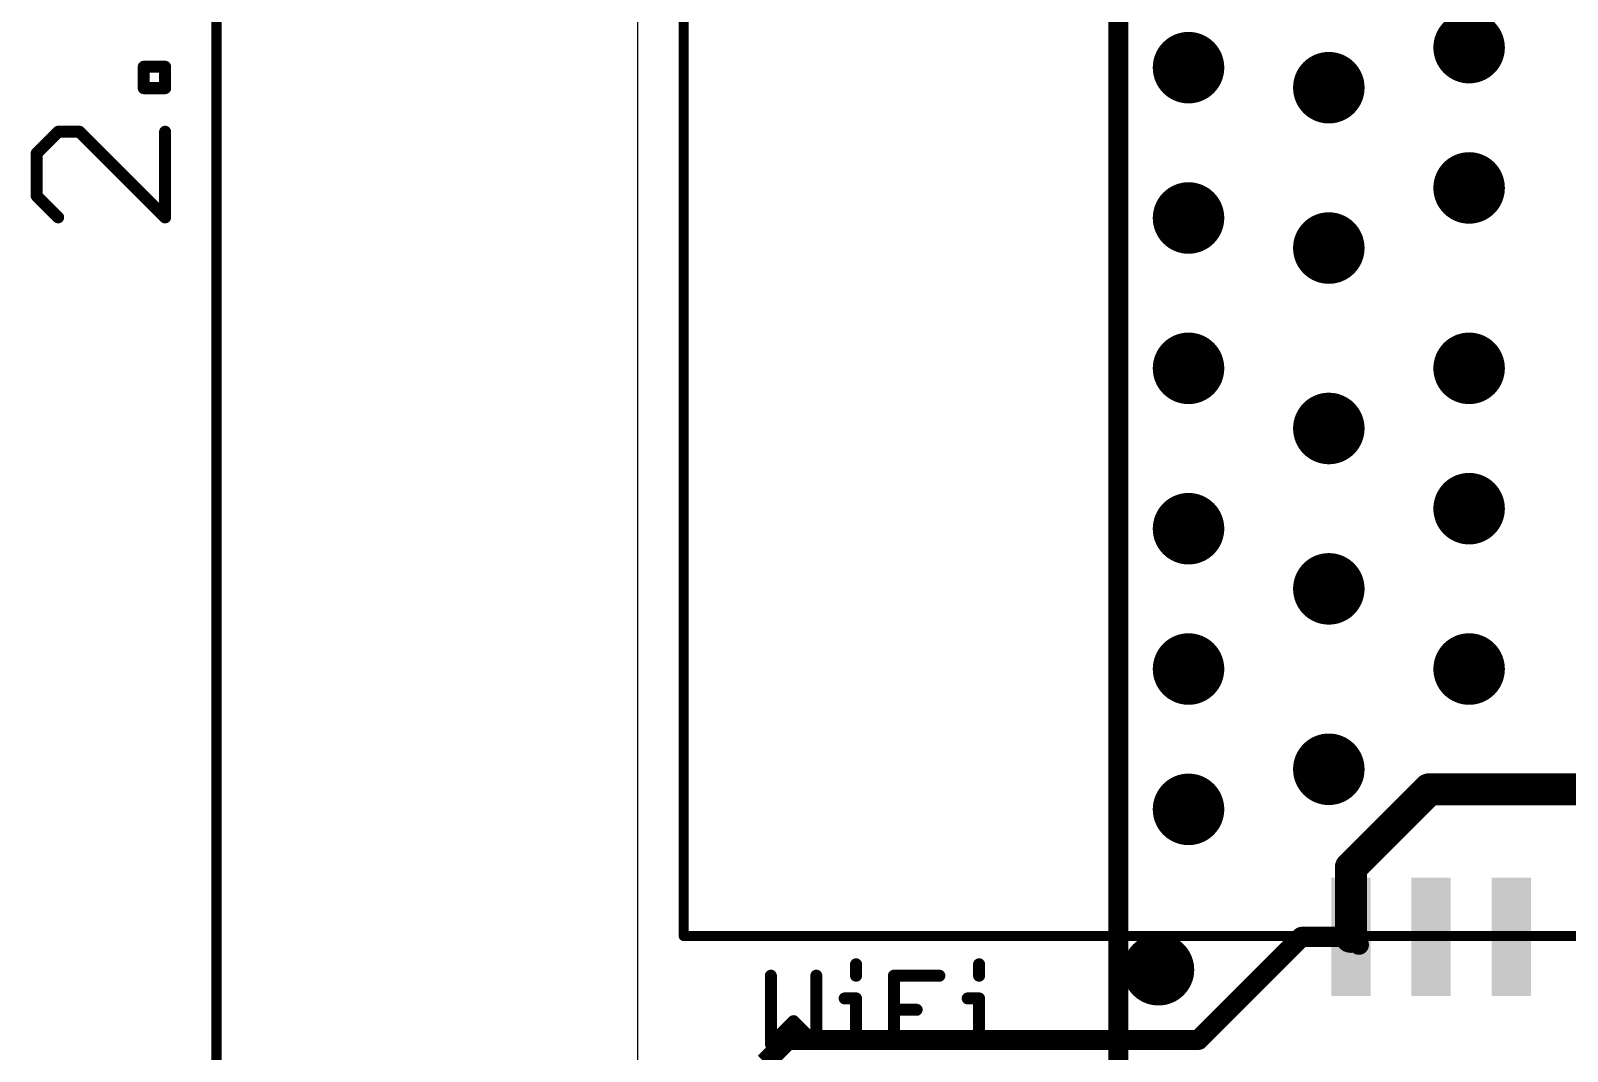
# Model space of a CAD drawing. Extents: x -7.7 to 68.6, y -5.3 to 60.5.
# Drawn here: x -7.69 to 11.78, y 13.7 to 26.63 of the extents above; entities that cross this region are included whole.
import ezdxf

# ---------------------------------------------------------------- set-up
doc = ezdxf.new("R2010")
doc.units = 0
for name, color, linetype in [('1', 12, 'CONTINUOUS'), ('16', 132, 'CONTINUOUS'), ('18', 110, 'CONTINUOUS'), ('20', 4, 'CONTINUOUS'), ('21', 40, 'CONTINUOUS'), ('47', 253, 'CONTINUOUS'), ('51', 253, 'CONTINUOUS')]:
    doc.layers.add(name, color=color, linetype=linetype)

# ---------------------------------------------------------------- blocks, each defined once
blk = doc.blocks.new('RECT')
blk.add_solid([(-0.5, -0.5), (0.5, -0.5), (-0.5, 0.5), (0.5, 0.5)])
blk = doc.blocks.new('ROUNDV')
at = {"const_width": 0.5}
blk.add_lwpolyline([(0, -0.25, 1), (0, 0.25, 1), (0, -0.25)], format="xyb", dxfattribs=at)

msp = doc.modelspace()

# ---------------------------------------------------------------- linework, layer by layer
at = {"layer": '1'}
for points, const_width in [([(6.096, 0), (6.096, 53.34)], 0.254), ([(9.043, 16.028), (10.033, 17.018)], 0.4064), ([(10.033, 17.018), (20.955, 17.018)], 0.4064), ([(9.043, 15.149), (9.043, 16.028)], 0.4064), ([(7.112, 13.843), (8.418, 15.149)], 0.254), ([(8.418, 15.149), (9.043, 15.149)], 0.254), ([(9.043, 15.149), (9.144, 15.048)], 0.254), ([(1.617, 13.555), (1.905, 13.843)], 0.254), ([(1.905, 13.843), (7.112, 13.843)], 0.254)]:
    msp.add_lwpolyline(points, dxfattribs=dict(at, const_width=const_width))
for points, const_width in [([(10.033, 17.1196, 1), (10.033, 16.9164)], 0.2032), ([(10.1048, 16.9462, 1), (9.9612, 17.0898)], 0.2032), ([(9.1446, 16.028, 1), (8.9414, 16.028)], 0.2032), ([(8.9712, 16.0998, 1), (9.1148, 15.9562)], 0.2032), ([(8.418, 15.2125, 1), (8.418, 15.0855)], 0.127), ([(8.4629, 15.1041, 1), (8.3731, 15.1939)], 0.127), ([(8.9414, 15.149, 1), (9.1446, 15.149)], 0.2032), ([(9.0879, 15.1939, 1), (8.9981, 15.1041)], 0.127), ([(9.043, 15.0855, 1), (9.043, 15.2125)], 0.127), ([(9.0991, 15.0031, 1), (9.1889, 15.0929)], 0.127), ([(1.905, 13.9065, 1), (1.905, 13.7795)], 0.127), ([(1.9499, 13.7981, 1), (1.8601, 13.8879)], 0.127), ([(7.0671, 13.8879, 1), (7.1569, 13.7981)], 0.127), ([(7.112, 13.7795, 1), (7.112, 13.9065)], 0.127)]:
    msp.add_lwpolyline(points, format="xyb", dxfattribs=dict(at, const_width=const_width))
at = {"layer": '16', "const_width": 0.254}
msp.add_lwpolyline([(6.096, 53.34), (6.096, 0)], dxfattribs=at)
at = {"layer": '20'}
msp.add_line((0, 35.052), (0, 0), dxfattribs=at)
at = {"layer": '21'}
for points, const_width in [([(0.587, 15.159), (0.587, 29.889)], 0.127), ([(21.887, 15.159), (0.587, 15.159)], 0.127), ([(2.7716, 14.8006), (2.7716, 14.6565)], 0.1524), ([(4.3308, 14.8006), (4.3308, 14.6565)], 0.1524), ([(1.692, 14.6565), (1.692, 13.7922)], 0.1524), ([(2.2682, 13.7922), (2.2682, 14.6565)], 0.1524), ([(3.2512, 13.7922), (3.2512, 14.6565)], 0.1524), ([(3.2512, 14.6565), (3.8274, 14.6565)], 0.1524), ([(2.6275, 14.3684), (2.7716, 14.3684)], 0.1524), ([(2.7716, 14.3684), (2.7716, 13.7922)], 0.1524), ([(4.1867, 14.3684), (4.3308, 14.3684)], 0.1524), ([(4.3308, 14.3684), (4.3308, 13.7922)], 0.1524), ([(3.2512, 14.2244), (3.5393, 14.2244)], 0.1524), ([(1.692, 13.7922), (1.9801, 14.0803)], 0.1524), ([(1.9801, 14.0803), (2.2682, 13.7922)], 0.1524), ([(2.6275, 13.7922), (2.9156, 13.7922)], 0.1524), ([(4.1867, 13.7922), (4.4748, 13.7922)], 0.1524)]:
    msp.add_lwpolyline(points, dxfattribs=dict(at, const_width=const_width))
for points, const_width in [([(0.587, 15.1908, 1), (0.587, 15.1273)], 0.0635), ([(0.5553, 15.159, 1), (0.6188, 15.159)], 0.0635), ([(2.8097, 14.8006, 1), (2.7335, 14.8006)], 0.0762), ([(4.3689, 14.8006, 1), (4.2927, 14.8006)], 0.0762), ([(1.7301, 14.6565, 1), (1.6539, 14.6565)], 0.0762), ([(2.3063, 14.6565, 1), (2.2301, 14.6565)], 0.0762), ([(2.7335, 14.6565, 1), (2.8097, 14.6565)], 0.0762), ([(3.2893, 14.6565, 1), (3.2131, 14.6565)], 0.0762), ([(3.2512, 14.6946, 1), (3.2512, 14.6184)], 0.0762), ([(3.8274, 14.6184, 1), (3.8274, 14.6946)], 0.0762), ([(4.2927, 14.6565, 1), (4.3689, 14.6565)], 0.0762), ([(2.6275, 14.4065, 1), (2.6275, 14.3303)], 0.0762), ([(2.8097, 14.3684, 1), (2.7335, 14.3684)], 0.0762), ([(2.7716, 14.3303, 1), (2.7716, 14.4065)], 0.0762), ([(4.1867, 14.4065, 1), (4.1867, 14.3303)], 0.0762), ([(4.3689, 14.3684, 1), (4.2927, 14.3684)], 0.0762), ([(4.3308, 14.3303, 1), (4.3308, 14.4065)], 0.0762), ([(3.2512, 14.2625, 1), (3.2512, 14.1863)], 0.0762), ([(3.5393, 14.1863, 1), (3.5393, 14.2625)], 0.0762), ([(2.0071, 14.1073, 1), (1.9532, 14.0534)], 0.0762), ([(2.0071, 14.0534, 1), (1.9532, 14.1073)], 0.0762), ([(1.6539, 13.7922, 1), (1.7301, 13.7922)], 0.0762), ([(1.6651, 13.8191, 1), (1.7189, 13.7653)], 0.0762), ([(2.2301, 13.7922, 1), (2.3063, 13.7922)], 0.0762), ([(2.2413, 13.7653, 1), (2.2952, 13.8191)], 0.0762), ([(2.6275, 13.8303, 1), (2.6275, 13.7541)], 0.0762), ([(2.7335, 13.7922, 1), (2.8097, 13.7922)], 0.0762), ([(2.9156, 13.7541, 1), (2.9156, 13.8303)], 0.0762), ([(3.2131, 13.7922, 1), (3.2893, 13.7922)], 0.0762), ([(4.1867, 13.8303, 1), (4.1867, 13.7541)], 0.0762), ([(4.2927, 13.7922, 1), (4.3689, 13.7922)], 0.0762), ([(4.4748, 13.7541, 1), (4.4748, 13.8303)], 0.0762)]:
    msp.add_lwpolyline(points, format="xyb", dxfattribs=dict(at, const_width=const_width))
at = {"layer": '47'}
for points, const_width in [([(-5.334, 0.065), (-5.334, 53.275)], 0.13), ([(-6.2559, 25.902), (-6.2559, 26.1731)], 0.1524), ([(-6.2559, 26.1731), (-5.9847, 26.1731)], 0.1524), ([(-5.9847, 26.1731), (-5.9847, 25.902)], 0.1524), ([(-5.9847, 25.902), (-6.2559, 25.902)], 0.1524), ([(-7.3405, 25.3495), (-7.6117, 25.0783)], 0.1524), ([(-7.0694, 25.3495), (-7.3405, 25.3495)], 0.1524), ([(-5.9847, 24.2648), (-7.0694, 25.3495)], 0.1524), ([(-5.9847, 25.3495), (-5.9847, 24.2648)], 0.1524), ([(-7.6117, 25.0783), (-7.6117, 24.536)], 0.1524), ([(-7.6117, 24.536), (-7.3405, 24.2648)], 0.1524)]:
    msp.add_lwpolyline(points, dxfattribs=dict(at, const_width=const_width))
at = {"layer": '47', "const_width": 0.0762}
for points in [[(-6.2178, 26.1731, 1), (-6.294, 26.1731)], [(-6.2559, 26.2112, 1), (-6.2559, 26.135)], [(-5.9466, 26.1731, 1), (-6.0228, 26.1731)], [(-5.9847, 26.135, 1), (-5.9847, 26.2112)], [(-6.2559, 25.9401, 1), (-6.2559, 25.8639)], [(-6.294, 25.902, 1), (-6.2178, 25.902)], [(-6.0228, 25.902, 1), (-5.9466, 25.902)], [(-5.9847, 25.8639, 1), (-5.9847, 25.9401)], [(-7.3405, 25.3876, 1), (-7.3405, 25.3114)], [(-7.3136, 25.3225, 1), (-7.3675, 25.3764)], [(-7.0424, 25.3764, 1), (-7.0963, 25.3225)], [(-7.0694, 25.3114, 1), (-7.0694, 25.3876)], [(-5.9466, 25.3495, 1), (-6.0228, 25.3495)], [(-7.5736, 25.0783, 1), (-7.6498, 25.0783)], [(-7.6386, 25.1052, 1), (-7.5847, 25.0514)], [(-7.5847, 24.5629, 1), (-7.6386, 24.509)], [(-7.6498, 24.536, 1), (-7.5736, 24.536)], [(-7.3675, 24.2379, 1), (-7.3136, 24.2918)], [(-6.0228, 24.2648, 1), (-5.9466, 24.2648)], [(-6.0116, 24.2379, 1), (-5.9578, 24.2918)]]:
    msp.add_lwpolyline(points, format="xyb", dxfattribs=at)
at = {"layer": '51'}
msp.add_line((0, 53.34), (0, 0), dxfattribs=at)

# ---------------------------------------------------------------- block references
at = {"layer": '1', "xscale": 1.5, "yscale": 0.5, "rotation": 270}
for p in [(9.043, 15.149), (10.059, 15.149), (11.075, 15.149)]:
    msp.add_blockref('RECT', p, dxfattribs=at)
at = {"layer": '18', "xscale": 0.9064, "yscale": 0.9064}
for p in [(10.541, 26.416), (10.541, 26.416), (6.985, 26.162), (6.985, 26.162), (8.763, 25.908), (8.763, 25.908), (10.541, 24.638), (10.541, 24.638), (6.985, 24.257), (6.985, 24.257), (8.763, 23.876), (8.763, 23.876), (6.985, 22.352), (6.985, 22.352), (10.541, 22.352), (10.541, 22.352), (8.763, 21.59), (8.763, 21.59), (10.541, 20.574), (10.541, 20.574), (6.985, 20.32), (6.985, 20.32), (8.763, 19.558), (8.763, 19.558), (6.985, 18.542), (6.985, 18.542), (10.541, 18.542), (10.541, 18.542), (8.763, 17.272), (8.763, 17.272), (6.985, 16.764), (6.985, 16.764), (6.604, 14.732), (6.604, 14.732)]:
    msp.add_blockref('ROUNDV', p, dxfattribs=at)

doc.saveas('drawing.dxf')
